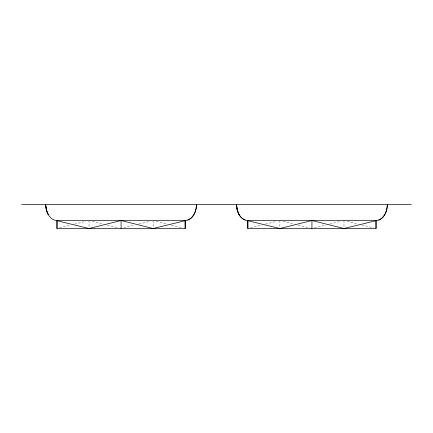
<?xml version="1.0" encoding="UTF-8"?>
<svg xmlns="http://www.w3.org/2000/svg" width="433" height="433" viewBox="0 0 433 433"><rect width="100%" height="100%" fill="white"/><g stroke="black" fill="none" stroke-linecap="round" stroke-linejoin="round"><path stroke-width="0.32" stroke-dasharray="2.17 1.62" d="M59.602 227.866L70.72 225.084M74.644 224.105L85.766 221.323M123.649 227.877L134.544 225.155M139.031 224.034L149.926 221.306M250.453 227.866L262.225 224.922M265.494 224.105L276.611 221.323M314.499 227.877L326.033 224.992M329.881 224.034L340.776 221.306M347.19 221.306L358.372 224.105M361.928 224.992L373.468 227.877M283.155 221.323L294.272 224.105M298.196 225.084L309.319 227.866M156.34 221.306L167.522 224.105M171.446 225.084L182.618 227.877M92.305 221.323L103.422 224.105M107.346 225.084L118.469 227.866M343.981 220.505L343.981 227.85M279.886 220.505L279.886 227.184M153.136 220.505L153.136 227.184M89.036 220.505L89.036 227.85"/><path stroke-width="0.65" d="M187.873 220.029A16.026 11.334 -90 0 0 196.463 204.479A16.021 11.328 90 0 1 187.89 220.029L153.136 228.521L121.083 220.505L89.036 228.521L54.277 220.029A16.026 11.334 90 0 1 45.687 204.479L46.504 210.465L48.263 214.66L46.504 210.465L45.719 205.713M378.723 220.029A16.026 11.334 -90 0 0 387.313 204.479A16.021 11.328 90 0 1 378.74 220.029L343.981 228.521L311.933 220.505L279.886 228.521L245.127 220.029A15.999 11.318 90 0 1 239.113 214.66L237.354 210.465L236.521 204.479A16.021 11.345 -90 0 0 245.127 220.029M185.162 220.505L185.183 228.521L56.983 228.521L56.977 220.505L185.162 220.505L185.183 228.521M376.012 220.505L376.033 228.521L247.833 228.521L247.828 220.505L376.012 220.505L376.033 228.521M21.65 204.479L411.35 204.479M239.113 214.66L237.354 210.465L236.57 205.713M311.933 220.505L311.933 228.521M247.833 220.505L247.833 228.521M121.083 220.505L121.083 228.521M56.983 220.505L56.983 228.521"/></g></svg>
